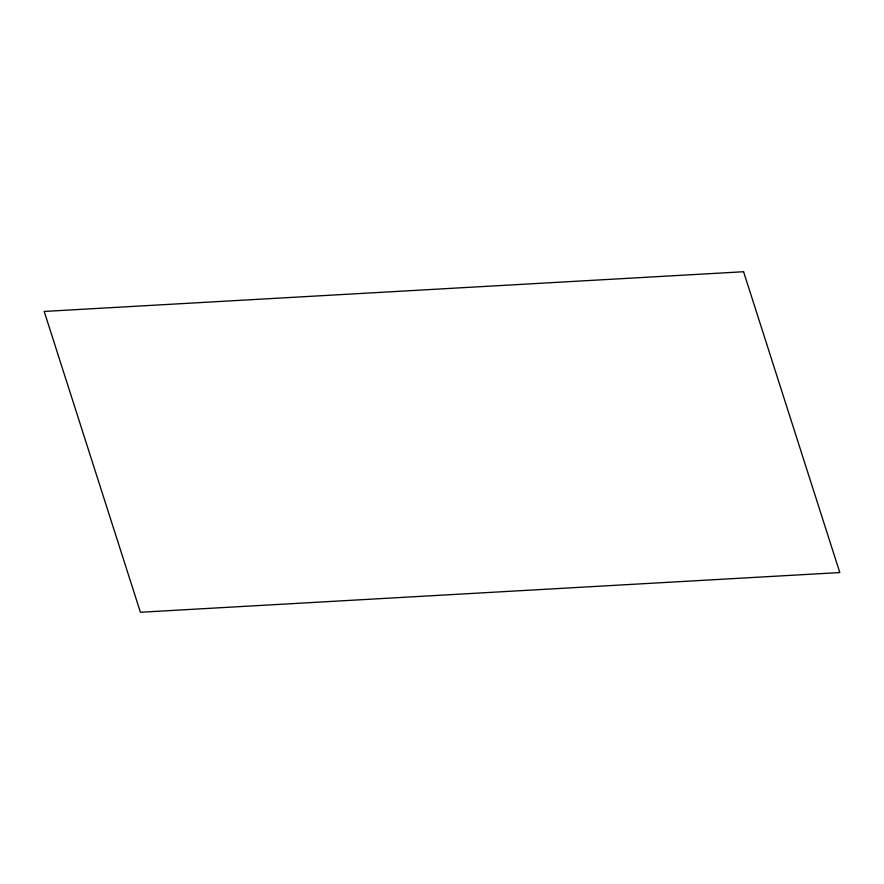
<?xml version="1.0" encoding="UTF-8"?>
<svg xmlns="http://www.w3.org/2000/svg" width="884" height="884" viewBox="0 0 884 884"><rect width="100%" height="100%" fill="white"/><g stroke="black" fill="none" stroke-linecap="round" stroke-linejoin="round"><path stroke-width="1.33" d="M743.588 271.742L44.2 311.444L140.412 612.258L839.8 572.556L743.588 271.742"/></g></svg>
